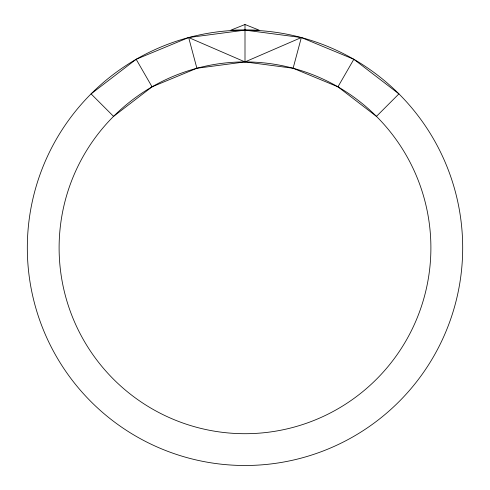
<?xml version="1.0" encoding="UTF-8"?>
<svg xmlns="http://www.w3.org/2000/svg" width="490" height="490" viewBox="0 0 490 490"><rect width="100%" height="100%" fill="white"/><g stroke="black" fill="none" stroke-linecap="round" stroke-linejoin="round"><path stroke-width="0.73" d="M293.112 68.257L301.344 37.54L245 30.123L188.656 37.54L136.159 59.29L91.073 93.884L113.551 116.369L152.053 86.828L196.888 68.257L245 61.918L293.112 68.257L337.947 86.828L376.449 116.369L398.927 93.884L353.841 59.29L301.344 37.54L245 61.918L188.656 37.54L196.888 68.257M337.947 86.828L353.841 59.29M245 24.5L230.913 30.123L259.088 30.123L245 24.5L245 61.918M136.159 59.29A217.689 217.689 0 0 1 462.689 247.811A217.689 217.689 0 0 1 136.159 436.333A217.689 217.689 0 0 1 136.159 59.29L152.053 86.828A185.894 185.894 0 0 1 430.894 247.811A185.894 185.894 0 0 1 152.053 408.801A185.894 185.894 0 0 1 152.053 86.828"/></g></svg>
